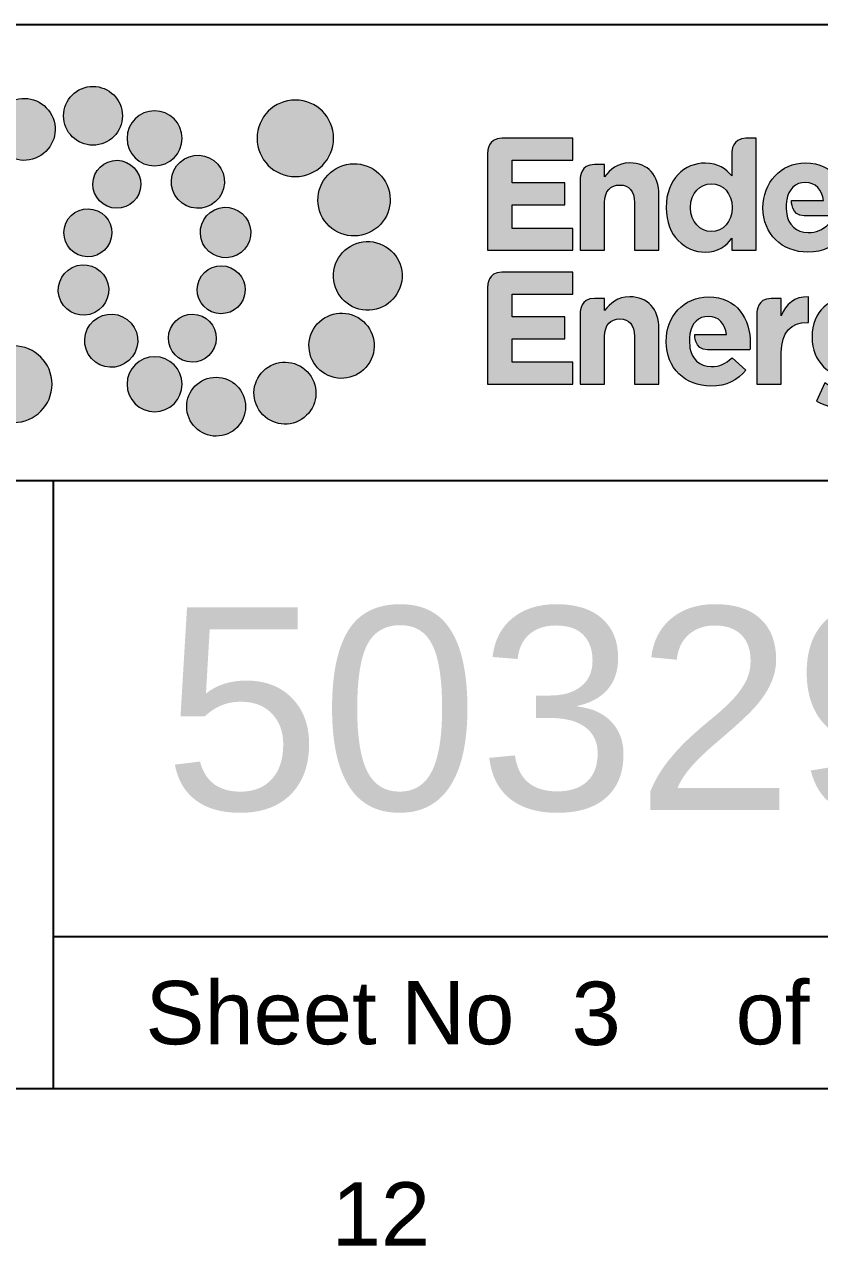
# Paper-space layout 'DUCTBDOWN' of a CAD drawing. Header units: metres, sheet in millimetres. Extents: x -9 to 824, y -10 to 576.
# Drawn here: x 758.23 to 789.61, y -7.19 to 41 of the extents above; entities that cross this region are included whole.
import ezdxf
from ezdxf.enums import TextEntityAlignment as Align

# ---------------------------------------------------------------- set-up
doc = ezdxf.new("R2010")
doc.units = ezdxf.units.M
doc.layers.get('0').update_dxf_attribs({"color": 6})
doc.layers.add('Notes', color=7, linetype='Continuous')
doc.styles.add('ARIAL', font='arial.ttf', dxfattribs={"height": 2})

# ---------------------------------------------------------------- blocks, each defined once
blk = doc.blocks.new('EE_LOGO')
h = blk.add_hatch(color=256)
edge = h.paths.add_edge_path()
edge.add_spline(control_points=[(-18.272, 5.865), (-18.338, 6.504), (-18.908, 6.969), (-19.545, 6.904), (-20.185, 6.84), (-20.65, 6.27), (-20.584, 5.634), (-20.52, 4.994), (-19.951, 4.528), (-19.312, 4.593), (-18.671, 4.657), (-18.207, 5.226), (-18.272, 5.865)], knot_values=[0, 0, 0, 0, 1, 1, 1, 2, 2, 2, 3, 3, 3, 4, 4, 4, 4], degree=3, periodic=0)
h = blk.add_hatch(color=256)
edge = h.paths.add_edge_path()
edge.add_spline(control_points=[(-21.117, 5.874), (-21.481, 6.442), (-22.24, 6.607), (-22.806, 6.242), (-23.374, 5.876), (-23.536, 5.12), (-23.174, 4.55), (-22.805, 3.983), (-22.05, 3.82), (-21.483, 4.186), (-20.915, 4.55), (-20.748, 5.308), (-21.117, 5.874)], knot_values=[0, 0, 0, 0, 1, 1, 1, 2, 2, 2, 3, 3, 3, 4, 4, 4, 4], degree=3, periodic=0)
h = blk.add_hatch(color=256)
edge = h.paths.add_edge_path()
edge.add_spline(control_points=[(-9.932, 4.861), (-9.932, 4.027), (-10.608, 3.351), (-11.442, 3.351), (-12.276, 3.351), (-12.953, 4.027), (-12.953, 4.861), (-12.953, 5.695), (-12.276, 6.371), (-11.442, 6.371), (-10.608, 6.371), (-9.932, 5.695), (-9.932, 4.861)], knot_values=[0, 0, 0, 0, 1, 1, 1, 2, 2, 2, 3, 3, 3, 4, 4, 4, 4], degree=3, periodic=0)
h = blk.add_hatch(color=256)
edge = h.paths.add_edge_path()
edge.add_spline(control_points=[(-15.912, 4.861), (-15.912, 4.261), (-16.398, 3.774), (-16.998, 3.774), (-17.599, 3.774), (-18.085, 4.261), (-18.085, 4.861), (-18.085, 5.461), (-17.599, 5.947), (-16.998, 5.947), (-16.398, 5.947), (-15.912, 5.461), (-15.912, 4.861)], knot_values=[0, 0, 0, 0, 1, 1, 1, 2, 2, 2, 3, 3, 3, 4, 4, 4, 4], degree=3, periodic=0)
edge = h.paths.add_edge_path()
edge.add_spline(control_points=[(-18.287, 3.97), (-18.8, 4.08), (-19.302, 3.756), (-19.412, 3.245), (-19.522, 2.736), (-19.198, 2.231), (-18.69, 2.12), (-18.178, 2.008), (-17.673, 2.333), (-17.564, 2.844), (-17.454, 3.354), (-17.778, 3.859), (-18.287, 3.97)], knot_values=[0, 0, 0, 0, 1, 1, 1, 2, 2, 2, 3, 3, 3, 4, 4, 4, 4], degree=3, periodic=0)
h = blk.add_hatch(color=256)
edge = h.paths.add_edge_path()
edge.add_spline(control_points=[(-14.591, 2.361), (-14.158, 2.747), (-14.12, 3.41), (-14.507, 3.841), (-14.892, 4.274), (-15.554, 4.311), (-15.987, 3.925), (-16.42, 3.541), (-16.456, 2.876), (-16.07, 2.447), (-15.686, 2.014), (-15.024, 1.976), (-14.591, 2.361)], knot_values=[0, 0, 0, 0, 1, 1, 1, 2, 2, 2, 3, 3, 3, 4, 4, 4, 4], degree=3, periodic=0)
edge = h.paths.add_edge_path()
edge.add_spline(control_points=[(-15.912, 4.861), (-15.912, 4.261), (-16.398, 3.774), (-16.998, 3.774), (-17.599, 3.774), (-18.085, 4.261), (-18.085, 4.861), (-18.085, 5.461), (-17.599, 5.947), (-16.998, 5.947), (-16.398, 5.947), (-15.912, 5.461), (-15.912, 4.861)], knot_values=[0, 0, 0, 0, 1, 1, 1, 2, 2, 2, 3, 3, 3, 4, 4, 4, 4], degree=3, periodic=0)
h = blk.add_hatch(color=256)
edge = h.paths.add_edge_path()
edge.add_spline(control_points=[(-15.912, 4.861), (-15.912, 4.261), (-16.398, 3.774), (-16.998, 3.774), (-17.599, 3.774), (-18.085, 4.261), (-18.085, 4.861), (-18.085, 5.461), (-17.598, 5.947), (-16.998, 5.947), (-16.398, 5.947), (-15.912, 5.461), (-15.912, 4.861)], knot_values=[0, 0, 0, 0, 1, 1, 1, 2, 2, 2, 3, 3, 3, 4, 4, 4, 4], degree=3, periodic=0)
edge = h.paths.add_edge_path(flags=16)
edge.add_spline(control_points=[(-15.912, 4.861), (-15.912, 4.261), (-16.398, 3.774), (-16.998, 3.774), (-17.599, 3.774), (-18.085, 4.261), (-18.085, 4.861), (-18.085, 5.461), (-17.599, 5.947), (-16.998, 5.947), (-16.398, 5.947), (-15.912, 5.461), (-15.912, 4.861)], knot_values=[0, 0, 0, 0, 1, 1, 1, 2, 2, 2, 3, 3, 3, 4, 4, 4, 4], degree=3, periodic=0)
h = blk.add_hatch(color=256)
edge = h.paths.add_edge_path()
edge.add_spline(control_points=[(-3.852, 0.44), (-3.852, 0.44), (-3.852, 4.253), (-3.852, 4.3), (-3.852, 4.346), (-3.85, 4.86), (-3.293, 4.86), (-2.736, 4.861), (-0.486, 4.86), (-0.486, 4.86), (-0.486, 4.86), (-0.486, 3.995), (-0.486, 3.995), (-0.486, 3.995), (-2.886, 3.995), (-2.886, 3.995), (-2.886, 3.995), (-2.886, 3.099), (-2.886, 3.099), (-2.886, 3.099), (-0.802, 3.099), (-0.802, 3.099), (-0.802, 3.099), (-0.802, 2.233), (-0.802, 2.233), (-0.802, 2.233), (-2.886, 2.233), (-2.886, 2.233), (-2.886, 2.233), (-2.886, 1.305), (-2.886, 1.305), (-2.886, 1.305), (-0.486, 1.305), (-0.486, 1.305), (-0.486, 1.305), (-0.486, 0.44), (-0.486, 0.44), (-0.486, 0.44), (-3.852, 0.44), (-3.852, 0.44)], knot_values=[0, 0, 0, 0, 1, 1, 1, 2, 2, 2, 3, 3, 3, 4, 4, 4, 5, 5, 5, 6, 6, 6, 7, 7, 7, 8, 8, 8, 9, 9, 9, 10, 10, 10, 11, 11, 11, 12, 12, 12, 13, 13, 13, 13], degree=3, periodic=0)
h = blk.add_hatch(color=256)
edge = h.paths.add_edge_path(flags=16)
edge.add_spline(control_points=[(5.8, 2.133), (5.8, 2.695), (5.427, 3.067), (4.979, 3.067), (4.531, 3.067), (4.151, 2.701), (4.151, 2.133), (4.151, 2.133), (4.151, 2.12), (4.151, 2.12), (4.151, 1.558), (4.531, 1.185), (4.979, 1.185), (5.427, 1.185), (5.8, 1.558), (5.8, 2.12), (5.8, 2.12), (5.8, 2.133), (5.8, 2.133)], knot_values=[0, 0, 0, 0, 1, 1, 1, 2, 2, 2, 3, 3, 3, 4, 4, 4, 5, 5, 5, 6, 6, 6, 6], degree=3, periodic=0)
edge = h.paths.add_edge_path()
edge.add_spline(control_points=[(5.787, 0.44), (5.787, 0.44), (5.787, 0.92), (5.787, 0.92), (5.554, 0.604), (5.231, 0.371), (4.733, 0.371), (3.943, 0.371), (3.192, 0.99), (3.192, 2.12), (3.192, 2.12), (3.192, 2.133), (3.192, 2.133), (3.192, 3.263), (3.931, 3.882), (4.733, 3.882), (5.244, 3.882), (5.56, 3.648), (5.787, 3.377), (5.787, 3.377), (5.787, 4.266), (5.787, 4.304), (5.787, 4.343), (5.789, 4.861), (6.343, 4.861), (6.731, 4.861), (6.747, 4.861), (6.747, 4.861), (6.747, 4.861), (6.747, 0.44), (6.747, 0.44), (6.747, 0.44), (5.787, 0.44), (5.787, 0.44)], knot_values=[0, 0, 0, 0, 1, 1, 1, 2, 2, 2, 3, 3, 3, 4, 4, 4, 5, 5, 5, 6, 6, 6, 7, 7, 7, 8, 8, 8, 9, 9, 9, 10, 10, 10, 11, 11, 11, 11], degree=3, periodic=0)
h = blk.add_hatch(color=256)
edge = h.paths.add_edge_path()
edge.add_spline(control_points=[(-8.551, 1.129), (-7.829, 1.446), (-7.501, 2.288), (-7.819, 3.008), (-8.136, 3.727), (-8.978, 4.056), (-9.698, 3.738), (-10.419, 3.421), (-10.746, 2.579), (-10.431, 1.859), (-10.113, 1.137), (-9.272, 0.81), (-8.551, 1.129)], knot_values=[0, 0, 0, 0, 1, 1, 1, 2, 2, 2, 3, 3, 3, 4, 4, 4, 4], degree=3, periodic=0)
h = blk.add_hatch(color=256)
edge = h.paths.add_edge_path()
edge.add_spline(control_points=[(1.944, 0.44), (1.944, 0.44), (1.944, 2.328), (1.944, 2.328), (1.944, 2.783), (1.729, 3.017), (1.363, 3.017), (0.996, 3.017), (0.763, 2.783), (0.763, 2.328), (0.763, 2.328), (0.763, 0.44), (0.763, 0.44), (0.763, 0.44), (-0.197, 0.44), (-0.197, 0.44), (-0.197, 0.44), (-0.195, 3.212), (-0.197, 3.27), (-0.198, 3.328), (-0.198, 3.825), (0.36, 3.825), (0.763, 3.825), (0.763, 3.825), (0.763, 3.825), (0.763, 3.825), (0.763, 3.345), (0.763, 3.345), (0.984, 3.629), (1.268, 3.888), (1.754, 3.888), (2.481, 3.888), (2.904, 3.408), (2.904, 2.632), (2.904, 2.632), (2.904, 0.44), (2.904, 0.44), (2.904, 0.44), (1.944, 0.44), (1.944, 0.44)], knot_values=[0, 0, 0, 0, 1, 1, 1, 2, 2, 2, 3, 3, 3, 4, 4, 4, 5, 5, 5, 6, 6, 6, 7, 7, 7, 8, 8, 8, 9, 9, 9, 10, 10, 10, 11, 11, 11, 12, 12, 12, 13, 13, 13, 13], degree=3, periodic=0)
h = blk.add_hatch(color=256)
edge = h.paths.add_edge_path()
edge.add_spline(control_points=[(8.687, 3.89), (7.702, 3.89), (7.014, 3.094), (7.014, 2.128), (7.014, 2.128), (7.014, 2.116), (7.014, 2.116), (7.014, 1.08), (7.765, 0.367), (8.782, 0.367), (9.394, 0.367), (9.849, 0.606), (10.164, 0.998), (10.164, 0.998), (9.615, 1.484), (9.615, 1.484), (9.35, 1.238), (9.116, 1.144), (8.794, 1.137), (8.33, 1.127), (8.001, 1.494), (7.955, 1.865), (7.915, 2.185), (7.929, 2.29), (7.951, 2.43), (8.017, 2.847), (8.289, 3.12), (8.687, 3.12), (9.091, 3.12), (9.344, 2.829), (9.401, 2.4), (9.401, 2.4), (8.14, 2.4), (8.14, 2.4), (8.14, 2.4), (8.117, 1.8), (8.643, 1.8), (9.169, 1.8), (10.323, 1.8), (10.323, 1.8), (10.329, 1.888), (10.335, 1.945), (10.335, 2.04), (10.335, 2.04), (10.335, 2.052), (10.335, 2.052), (10.335, 3.012), (9.817, 3.89), (8.687, 3.89)], knot_values=[0, 0, 0, 0, 1, 1, 1, 2, 2, 2, 3, 3, 3, 4, 4, 4, 5, 5, 5, 6, 6, 6, 7, 7, 7, 8, 8, 8, 9, 9, 9, 10, 10, 10, 11, 11, 11, 12, 12, 12, 13, 13, 13, 14, 14, 14, 15, 15, 15, 16, 16, 16, 16], degree=3, periodic=0)
h = blk.add_hatch(color=256)
edge = h.paths.add_edge_path()
edge.add_spline(control_points=[(-19.428, 2.057), (-19.94, 2.167), (-20.443, 1.843), (-20.553, 1.333), (-20.663, 0.823), (-20.338, 0.318), (-19.83, 0.208), (-19.319, 0.096), (-18.814, 0.421), (-18.705, 0.932), (-18.594, 1.442), (-18.919, 1.947), (-19.428, 2.057)], knot_values=[0, 0, 0, 0, 1, 1, 1, 2, 2, 2, 3, 3, 3, 4, 4, 4, 4], degree=3, periodic=0)
h = blk.add_hatch(color=256)
edge = h.paths.add_edge_path()
edge.add_spline(control_points=[(-13.94, 0.18), (-13.409, 0.32), (-13.092, 0.865), (-13.232, 1.397), (-13.372, 1.93), (-13.919, 2.246), (-14.449, 2.106), (-14.977, 1.966), (-15.296, 1.421), (-15.158, 0.89), (-15.017, 0.358), (-14.472, 0.04), (-13.94, 0.18)], knot_values=[0, 0, 0, 0, 1, 1, 1, 2, 2, 2, 3, 3, 3, 4, 4, 4, 4], degree=3, periodic=0)
h = blk.add_hatch(color=256)
edge = h.paths.add_edge_path()
edge.add_spline(control_points=[(-8.66, -1.921), (-7.912, -1.963), (-7.274, -1.392), (-7.231, -0.645), (-7.186, 0.102), (-7.76, 0.74), (-8.507, 0.784), (-9.254, 0.827), (-9.893, 0.256), (-9.936, -0.492), (-9.977, -1.238), (-9.407, -1.878), (-8.66, -1.921)], knot_values=[0, 0, 0, 0, 1, 1, 1, 2, 2, 2, 3, 3, 3, 4, 4, 4, 4], degree=3, periodic=0)
h = blk.add_hatch(color=256)
edge = h.paths.add_edge_path()
edge.add_spline(control_points=[(-20.056, -0.164), (-20.588, -0.304), (-20.905, -0.849), (-20.765, -1.38), (-20.625, -1.913), (-20.078, -2.23), (-19.548, -2.089), (-19.02, -1.949), (-18.701, -1.405), (-18.839, -0.874), (-18.98, -0.341), (-19.524, -0.024), (-20.056, -0.164)], knot_values=[0, 0, 0, 0, 1, 1, 1, 2, 2, 2, 3, 3, 3, 4, 4, 4, 4], degree=3, periodic=0)
h = blk.add_hatch(color=256)
edge = h.paths.add_edge_path()
edge.add_spline(control_points=[(-14.569, -2.041), (-14.056, -2.151), (-13.554, -1.827), (-13.444, -1.316), (-13.334, -0.807), (-13.658, -0.302), (-14.167, -0.191), (-14.678, -0.079), (-15.183, -0.404), (-15.292, -0.916), (-15.402, -1.425), (-15.078, -1.93), (-14.569, -2.041)], knot_values=[0, 0, 0, 0, 1, 1, 1, 2, 2, 2, 3, 3, 3, 4, 4, 4, 4], degree=3, periodic=0)
h = blk.add_hatch(color=256)
edge = h.paths.add_edge_path()
edge.add_spline(control_points=[(-3.852, -4.844), (-3.852, -4.844), (-3.852, -1.031), (-3.852, -0.984), (-3.852, -0.938), (-3.85, -0.425), (-3.293, -0.424), (-2.736, -0.424), (-0.486, -0.424), (-0.486, -0.424), (-0.486, -0.424), (-0.486, -1.289), (-0.486, -1.289), (-0.486, -1.289), (-2.886, -1.289), (-2.886, -1.289), (-2.886, -1.289), (-2.886, -2.186), (-2.886, -2.186), (-2.886, -2.186), (-0.802, -2.186), (-0.802, -2.186), (-0.802, -2.186), (-0.802, -3.051), (-0.802, -3.051), (-0.802, -3.051), (-2.886, -3.051), (-2.886, -3.051), (-2.886, -3.051), (-2.886, -3.98), (-2.886, -3.98), (-2.886, -3.98), (-0.486, -3.98), (-0.486, -3.98), (-0.486, -3.98), (-0.486, -4.844), (-0.486, -4.844), (-0.486, -4.844), (-3.852, -4.844), (-3.852, -4.844)], knot_values=[0, 0, 0, 0, 1, 1, 1, 2, 2, 2, 3, 3, 3, 4, 4, 4, 5, 5, 5, 6, 6, 6, 7, 7, 7, 8, 8, 8, 9, 9, 9, 10, 10, 10, 11, 11, 11, 12, 12, 12, 13, 13, 13, 13], degree=3, periodic=0)
h = blk.add_hatch(color=256)
edge = h.paths.add_edge_path()
edge.add_spline(control_points=[(1.944, -4.844), (1.944, -4.844), (1.944, -2.956), (1.944, -2.956), (1.944, -2.502), (1.729, -2.267), (1.363, -2.267), (0.996, -2.267), (0.763, -2.502), (0.763, -2.956), (0.763, -2.956), (0.763, -4.844), (0.763, -4.844), (0.763, -4.844), (-0.197, -4.844), (-0.197, -4.844), (-0.197, -4.844), (-0.195, -2.072), (-0.197, -2.014), (-0.198, -1.956), (-0.198, -1.459), (0.36, -1.459), (0.763, -1.459), (0.763, -1.459), (0.763, -1.459), (0.763, -1.459), (0.763, -1.939), (0.763, -1.939), (0.984, -1.655), (1.268, -1.396), (1.754, -1.396), (2.481, -1.396), (2.904, -1.876), (2.904, -2.653), (2.904, -2.653), (2.904, -4.844), (2.904, -4.844), (2.904, -4.844), (1.944, -4.844), (1.944, -4.844)], knot_values=[0, 0, 0, 0, 1, 1, 1, 2, 2, 2, 3, 3, 3, 4, 4, 4, 5, 5, 5, 6, 6, 6, 7, 7, 7, 8, 8, 8, 9, 9, 9, 10, 10, 10, 11, 11, 11, 12, 12, 12, 13, 13, 13, 13], degree=3, periodic=0)
h = blk.add_hatch(color=256)
edge = h.paths.add_edge_path()
edge.add_spline(control_points=[(4.865, -1.396), (3.88, -1.396), (3.192, -2.192), (3.192, -3.158), (3.192, -3.158), (3.192, -3.171), (3.192, -3.171), (3.192, -4.206), (3.943, -4.92), (4.96, -4.92), (5.572, -4.92), (6.027, -4.68), (6.343, -4.288), (6.343, -4.288), (5.794, -3.802), (5.794, -3.802), (5.528, -4.048), (5.295, -4.143), (4.973, -4.149), (4.508, -4.159), (4.18, -3.793), (4.133, -3.421), (4.093, -3.101), (4.107, -2.996), (4.129, -2.856), (4.195, -2.439), (4.467, -2.167), (4.865, -2.167), (5.269, -2.167), (5.522, -2.457), (5.579, -2.886), (5.579, -2.886), (4.318, -2.886), (4.318, -2.886), (4.318, -2.886), (4.295, -3.486), (4.821, -3.486), (5.347, -3.486), (6.501, -3.486), (6.501, -3.486), (6.507, -3.398), (6.513, -3.341), (6.513, -3.246), (6.513, -3.246), (6.513, -3.234), (6.513, -3.234), (6.513, -2.274), (5.995, -1.396), (4.865, -1.396)], knot_values=[0, 0, 0, 0, 1, 1, 1, 2, 2, 2, 3, 3, 3, 4, 4, 4, 5, 5, 5, 6, 6, 6, 7, 7, 7, 8, 8, 8, 9, 9, 9, 10, 10, 10, 11, 11, 11, 12, 12, 12, 13, 13, 13, 14, 14, 14, 15, 15, 15, 16, 16, 16, 16], degree=3, periodic=0)
h = blk.add_hatch(color=256)
edge = h.paths.add_edge_path()
edge.add_spline(control_points=[(8.766, -2.404), (8.128, -2.404), (7.736, -2.789), (7.736, -3.598), (7.736, -3.598), (7.736, -4.848), (7.736, -4.848), (7.736, -4.848), (6.776, -4.848), (6.776, -4.848), (6.776, -4.848), (6.776, -2.05), (6.776, -2.019), (6.776, -1.989), (6.774, -1.463), (7.333, -1.463), (7.736, -1.463), (7.736, -1.463), (7.736, -1.463), (7.736, -1.463), (7.736, -2.145), (7.736, -2.145), (7.932, -1.678), (8.247, -1.375), (8.816, -1.4), (8.816, -1.4), (8.816, -2.404), (8.816, -2.404), (8.816, -2.404), (8.766, -2.404), (8.766, -2.404)], knot_values=[0, 0, 0, 0, 1, 1, 1, 2, 2, 2, 3, 3, 3, 4, 4, 4, 5, 5, 5, 6, 6, 6, 7, 7, 7, 8, 8, 8, 9, 9, 9, 10, 10, 10, 10], degree=3, periodic=0)
h = blk.add_hatch(color=256)
edge = h.paths.add_edge_path(flags=16)
edge.add_spline(control_points=[(11.557, -2.975), (11.557, -2.514), (11.198, -2.192), (10.73, -2.192), (10.263, -2.192), (9.909, -2.514), (9.909, -2.975), (9.909, -2.975), (9.909, -2.988), (9.909, -2.988), (9.909, -3.455), (10.263, -3.771), (10.73, -3.771), (11.198, -3.771), (11.557, -3.448), (11.557, -2.988), (11.557, -2.988), (11.557, -2.975), (11.557, -2.975)], knot_values=[0, 0, 0, 0, 1, 1, 1, 2, 2, 2, 3, 3, 3, 4, 4, 4, 5, 5, 5, 6, 6, 6, 6], degree=3, periodic=0)
edge = h.paths.add_edge_path()
edge.add_spline(control_points=[(10.617, -5.867), (10.067, -5.867), (9.549, -5.741), (9.12, -5.513), (9.12, -5.513), (9.448, -4.793), (9.448, -4.793), (9.796, -4.989), (10.143, -5.103), (10.592, -5.103), (11.248, -5.103), (11.557, -4.787), (11.557, -4.181), (11.557, -4.181), (11.557, -4.017), (11.557, -4.017), (11.273, -4.358), (10.964, -4.566), (10.452, -4.566), (9.663, -4.566), (8.949, -3.991), (8.949, -2.988), (8.949, -2.988), (8.949, -2.975), (8.949, -2.975), (8.949, -1.965), (9.676, -1.396), (10.452, -1.396), (10.976, -1.396), (11.286, -1.617), (11.545, -1.901), (11.545, -1.901), (11.545, -1.459), (11.545, -1.459), (11.545, -1.459), (11.545, -1.459), (11.952, -1.459), (12.509, -1.459), (12.505, -2.018), (12.505, -2.018), (12.505, -2.018), (12.505, -4.08), (12.505, -4.08), (12.505, -5.355), (11.873, -5.867), (10.617, -5.867)], knot_values=[0, 0, 0, 0, 1, 1, 1, 2, 2, 2, 3, 3, 3, 4, 4, 4, 5, 5, 5, 6, 6, 6, 7, 7, 7, 8, 8, 8, 9, 9, 9, 10, 10, 10, 11, 11, 11, 12, 12, 12, 13, 13, 13, 14, 14, 14, 15, 15, 15, 15], degree=3, periodic=0)
h = blk.add_hatch(color=256)
edge = h.paths.add_edge_path()
edge.add_spline(control_points=[(-10.266, -4.439), (-9.654, -4.794), (-8.863, -4.589), (-8.506, -3.974), (-8.149, -3.359), (-8.356, -2.573), (-8.968, -2.215), (-9.583, -1.856), (-10.371, -2.064), (-10.729, -2.678), (-11.089, -3.292), (-10.881, -4.08), (-10.266, -4.439)], knot_values=[0, 0, 0, 0, 1, 1, 1, 2, 2, 2, 3, 3, 3, 4, 4, 4, 4], degree=3, periodic=0)
h = blk.add_hatch(color=256)
edge = h.paths.add_edge_path()
edge.add_spline(control_points=[(-19.406, -2.345), (-19.838, -2.731), (-19.876, -3.393), (-19.489, -3.824), (-19.105, -4.258), (-18.443, -4.295), (-18.01, -3.908), (-17.577, -3.524), (-17.541, -2.86), (-17.926, -2.43), (-18.311, -1.997), (-18.973, -1.96), (-19.406, -2.345)], knot_values=[0, 0, 0, 0, 1, 1, 1, 2, 2, 2, 3, 3, 3, 4, 4, 4, 4], degree=3, periodic=0)
h = blk.add_hatch(color=256)
edge = h.paths.add_edge_path()
edge.add_spline(control_points=[(-15.71, -3.953), (-15.197, -4.063), (-14.695, -3.739), (-14.585, -3.229), (-14.474, -2.719), (-14.799, -2.214), (-15.307, -2.103), (-15.819, -1.992), (-16.324, -2.317), (-16.433, -2.828), (-16.543, -3.338), (-16.218, -3.843), (-15.71, -3.953)], knot_values=[0, 0, 0, 0, 1, 1, 1, 2, 2, 2, 3, 3, 3, 4, 4, 4, 4], degree=3, periodic=0)
h = blk.add_hatch(color=256)
edge = h.paths.add_edge_path()
edge.add_spline(control_points=[(-24.065, -4.844), (-24.065, -4.01), (-23.389, -3.334), (-22.555, -3.334), (-21.72, -3.334), (-21.044, -4.01), (-21.044, -4.844), (-21.044, -5.678), (-21.721, -6.354), (-22.555, -6.354), (-23.389, -6.354), (-24.065, -5.678), (-24.065, -4.844)], knot_values=[0, 0, 0, 0, 1, 1, 1, 2, 2, 2, 3, 3, 3, 4, 4, 4, 4], degree=3, periodic=0)
h = blk.add_hatch(color=256)
edge = h.paths.add_edge_path()
edge.add_spline(control_points=[(-18.085, -4.844), (-18.085, -4.244), (-17.599, -3.758), (-16.998, -3.758), (-16.398, -3.758), (-15.912, -4.244), (-15.912, -4.844), (-15.912, -5.444), (-16.398, -5.931), (-16.998, -5.931), (-17.599, -5.931), (-18.085, -5.444), (-18.085, -4.844)], knot_values=[0, 0, 0, 0, 1, 1, 1, 2, 2, 2, 3, 3, 3, 4, 4, 4, 4], degree=3, periodic=0)
h = blk.add_hatch(color=256)
edge = h.paths.add_edge_path()
edge.add_spline(control_points=[(-12.879, -5.857), (-12.516, -6.425), (-11.757, -6.59), (-11.19, -6.225), (-10.623, -5.859), (-10.461, -5.104), (-10.823, -4.534), (-11.191, -3.967), (-11.947, -3.803), (-12.514, -4.169), (-13.081, -4.533), (-13.248, -5.291), (-12.879, -5.857)], knot_values=[0, 0, 0, 0, 1, 1, 1, 2, 2, 2, 3, 3, 3, 4, 4, 4, 4], degree=3, periodic=0)
h = blk.add_hatch(color=256)
edge = h.paths.add_edge_path()
edge.add_spline(control_points=[(-15.724, -5.849), (-15.658, -6.488), (-15.089, -6.953), (-14.452, -6.888), (-13.812, -6.823), (-13.347, -6.254), (-13.413, -5.617), (-13.476, -4.978), (-14.045, -4.512), (-14.684, -4.576), (-15.326, -4.641), (-15.79, -5.21), (-15.724, -5.849)], knot_values=[0, 0, 0, 0, 1, 1, 1, 2, 2, 2, 3, 3, 3, 4, 4, 4, 4], degree=3, periodic=0)
at = {"lineweight": 0}
for points in [[(-15.078, 2.115), (-15.078, 2.115)], [(-18.918, -2.098), (-18.918, -2.098)]]:
    blk.add_lwpolyline(points, dxfattribs=at)
for points, knots in [([(-18.272, 5.865), (-18.338, 6.504), (-18.908, 6.969), (-19.545, 6.904), (-20.185, 6.84), (-20.65, 6.27), (-20.584, 5.634), (-20.52, 4.994), (-19.951, 4.528), (-19.312, 4.593), (-18.671, 4.657), (-18.207, 5.226), (-18.272, 5.865)], [0, 0, 0, 0, 1, 1, 1, 2, 2, 2, 3, 3, 3, 4, 4, 4, 4]), ([(-21.117, 5.874), (-21.481, 6.442), (-22.24, 6.607), (-22.806, 6.242), (-23.374, 5.876), (-23.536, 5.12), (-23.174, 4.55), (-22.805, 3.983), (-22.05, 3.82), (-21.483, 4.186), (-20.915, 4.55), (-20.748, 5.308), (-21.117, 5.874)], [0, 0, 0, 0, 1, 1, 1, 2, 2, 2, 3, 3, 3, 4, 4, 4, 4]), ([(-9.932, 4.861), (-9.932, 4.027), (-10.608, 3.351), (-11.442, 3.351), (-12.276, 3.351), (-12.953, 4.027), (-12.953, 4.861), (-12.953, 5.695), (-12.276, 6.371), (-11.442, 6.371), (-10.608, 6.371), (-9.932, 5.695), (-9.932, 4.861)], [0, 0, 0, 0, 1, 1, 1, 2, 2, 2, 3, 3, 3, 4, 4, 4, 4]), ([(-15.912, 4.861), (-15.912, 4.261), (-16.398, 3.774), (-16.998, 3.774), (-17.599, 3.774), (-18.085, 4.261), (-18.085, 4.861), (-18.085, 5.461), (-17.599, 5.947), (-16.998, 5.947), (-16.398, 5.947), (-15.912, 5.461), (-15.912, 4.861)], [0, 0, 0, 0, 1, 1, 1, 2, 2, 2, 3, 3, 3, 4, 4, 4, 4]), ([(-15.912, 4.861), (-15.912, 4.261), (-16.398, 3.774), (-16.998, 3.774), (-17.599, 3.774), (-18.085, 4.261), (-18.085, 4.861), (-18.085, 5.461), (-17.598, 5.947), (-16.998, 5.947), (-16.398, 5.947), (-15.912, 5.461), (-15.912, 4.861)], [0, 0, 0, 0, 1, 1, 1, 2, 2, 2, 3, 3, 3, 4, 4, 4, 4]), ([(-3.852, 0.44), (-3.852, 0.44), (-3.852, 4.253), (-3.852, 4.3), (-3.852, 4.346), (-3.85, 4.86), (-3.293, 4.86), (-2.736, 4.861), (-0.486, 4.86), (-0.486, 4.86), (-0.486, 4.86), (-0.486, 3.995), (-0.486, 3.995), (-0.486, 3.995), (-2.886, 3.995), (-2.886, 3.995), (-2.886, 3.995), (-2.886, 3.099), (-2.886, 3.099), (-2.886, 3.099), (-0.802, 3.099), (-0.802, 3.099), (-0.802, 3.099), (-0.802, 2.233), (-0.802, 2.233), (-0.802, 2.233), (-2.886, 2.233), (-2.886, 2.233), (-2.886, 2.233), (-2.886, 1.305), (-2.886, 1.305), (-2.886, 1.305), (-0.486, 1.305), (-0.486, 1.305), (-0.486, 1.305), (-0.486, 0.44), (-0.486, 0.44), (-0.486, 0.44), (-3.852, 0.44), (-3.852, 0.44)], [0, 0, 0, 0, 1, 1, 1, 2, 2, 2, 3, 3, 3, 4, 4, 4, 5, 5, 5, 6, 6, 6, 7, 7, 7, 8, 8, 8, 9, 9, 9, 10, 10, 10, 11, 11, 11, 12, 12, 12, 13, 13, 13, 13]), ([(5.787, 0.44), (5.787, 0.44), (5.787, 0.92), (5.787, 0.92), (5.554, 0.604), (5.231, 0.371), (4.733, 0.371), (3.943, 0.371), (3.192, 0.99), (3.192, 2.12), (3.192, 2.12), (3.192, 2.133), (3.192, 2.133), (3.192, 3.263), (3.931, 3.882), (4.733, 3.882), (5.244, 3.882), (5.56, 3.648), (5.787, 3.377), (5.787, 3.377), (5.787, 4.266), (5.787, 4.304), (5.787, 4.343), (5.789, 4.861), (6.343, 4.861), (6.731, 4.861), (6.747, 4.861), (6.747, 4.861), (6.747, 4.861), (6.747, 0.44), (6.747, 0.44), (6.747, 0.44), (5.787, 0.44), (5.787, 0.44)], [0, 0, 0, 0, 1, 1, 1, 2, 2, 2, 3, 3, 3, 4, 4, 4, 5, 5, 5, 6, 6, 6, 7, 7, 7, 8, 8, 8, 9, 9, 9, 10, 10, 10, 11, 11, 11, 11]), ([(-18.287, 3.97), (-18.8, 4.08), (-19.302, 3.756), (-19.412, 3.245), (-19.522, 2.736), (-19.198, 2.231), (-18.69, 2.12), (-18.178, 2.008), (-17.673, 2.333), (-17.564, 2.844), (-17.454, 3.354), (-17.778, 3.859), (-18.287, 3.97)], [0, 0, 0, 0, 1, 1, 1, 2, 2, 2, 3, 3, 3, 4, 4, 4, 4]), ([(-14.591, 2.361), (-14.158, 2.747), (-14.12, 3.41), (-14.507, 3.841), (-14.892, 4.274), (-15.554, 4.311), (-15.987, 3.925), (-16.42, 3.541), (-16.456, 2.876), (-16.07, 2.447), (-15.686, 2.014), (-15.024, 1.976), (-14.591, 2.361)], [0, 0, 0, 0, 1, 1, 1, 2, 2, 2, 3, 3, 3, 4, 4, 4, 4]), ([(-8.551, 1.129), (-7.829, 1.446), (-7.501, 2.288), (-7.819, 3.008), (-8.136, 3.727), (-8.978, 4.056), (-9.698, 3.738), (-10.419, 3.421), (-10.746, 2.579), (-10.431, 1.859), (-10.113, 1.137), (-9.272, 0.81), (-8.551, 1.129)], [0, 0, 0, 0, 1, 1, 1, 2, 2, 2, 3, 3, 3, 4, 4, 4, 4]), ([(1.944, 0.44), (1.944, 0.44), (1.944, 2.328), (1.944, 2.328), (1.944, 2.783), (1.729, 3.017), (1.363, 3.017), (0.996, 3.017), (0.763, 2.783), (0.763, 2.328), (0.763, 2.328), (0.763, 0.44), (0.763, 0.44), (0.763, 0.44), (-0.197, 0.44), (-0.197, 0.44), (-0.197, 0.44), (-0.195, 3.212), (-0.197, 3.27), (-0.198, 3.328), (-0.198, 3.825), (0.36, 3.825), (0.763, 3.825), (0.763, 3.825), (0.763, 3.825), (0.763, 3.825), (0.763, 3.345), (0.763, 3.345), (0.984, 3.629), (1.268, 3.888), (1.754, 3.888), (2.481, 3.888), (2.904, 3.408), (2.904, 2.632), (2.904, 2.632), (2.904, 0.44), (2.904, 0.44), (2.904, 0.44), (1.944, 0.44), (1.944, 0.44)], [0, 0, 0, 0, 1, 1, 1, 2, 2, 2, 3, 3, 3, 4, 4, 4, 5, 5, 5, 6, 6, 6, 7, 7, 7, 8, 8, 8, 9, 9, 9, 10, 10, 10, 11, 11, 11, 12, 12, 12, 13, 13, 13, 13]), ([(8.687, 3.89), (7.702, 3.89), (7.014, 3.094), (7.014, 2.128), (7.014, 2.128), (7.014, 2.116), (7.014, 2.116), (7.014, 1.08), (7.765, 0.367), (8.782, 0.367), (9.394, 0.367), (9.849, 0.606), (10.164, 0.998), (10.164, 0.998), (9.615, 1.484), (9.615, 1.484), (9.35, 1.238), (9.116, 1.144), (8.794, 1.137), (8.33, 1.127), (8.001, 1.494), (7.955, 1.865), (7.915, 2.185), (7.929, 2.29), (7.951, 2.43), (8.017, 2.847), (8.289, 3.12), (8.687, 3.12), (9.091, 3.12), (9.344, 2.829), (9.401, 2.4), (9.401, 2.4), (8.14, 2.4), (8.14, 2.4), (8.14, 2.4), (8.117, 1.8), (8.643, 1.8), (9.169, 1.8), (10.323, 1.8), (10.323, 1.8), (10.329, 1.888), (10.335, 1.945), (10.335, 2.04), (10.335, 2.04), (10.335, 2.052), (10.335, 2.052), (10.335, 3.012), (9.817, 3.89), (8.687, 3.89)], [0, 0, 0, 0, 1, 1, 1, 2, 2, 2, 3, 3, 3, 4, 4, 4, 5, 5, 5, 6, 6, 6, 7, 7, 7, 8, 8, 8, 9, 9, 9, 10, 10, 10, 11, 11, 11, 12, 12, 12, 13, 13, 13, 14, 14, 14, 15, 15, 15, 16, 16, 16, 16]), ([(5.8, 2.133), (5.8, 2.695), (5.427, 3.067), (4.979, 3.067), (4.531, 3.067), (4.151, 2.701), (4.151, 2.133), (4.151, 2.133), (4.151, 2.12), (4.151, 2.12), (4.151, 1.558), (4.531, 1.185), (4.979, 1.185), (5.427, 1.185), (5.8, 1.558), (5.8, 2.12), (5.8, 2.12), (5.8, 2.133), (5.8, 2.133)], [0, 0, 0, 0, 1, 1, 1, 2, 2, 2, 3, 3, 3, 4, 4, 4, 5, 5, 5, 6, 6, 6, 6]), ([(-19.428, 2.057), (-19.94, 2.167), (-20.443, 1.843), (-20.553, 1.333), (-20.663, 0.823), (-20.338, 0.318), (-19.83, 0.208), (-19.319, 0.096), (-18.814, 0.421), (-18.705, 0.932), (-18.594, 1.442), (-18.919, 1.947), (-19.428, 2.057)], [0, 0, 0, 0, 1, 1, 1, 2, 2, 2, 3, 3, 3, 4, 4, 4, 4]), ([(-13.94, 0.18), (-13.409, 0.32), (-13.092, 0.865), (-13.232, 1.397), (-13.372, 1.93), (-13.919, 2.246), (-14.449, 2.106), (-14.977, 1.966), (-15.296, 1.421), (-15.158, 0.89), (-15.017, 0.358), (-14.472, 0.04), (-13.94, 0.18)], [0, 0, 0, 0, 1, 1, 1, 2, 2, 2, 3, 3, 3, 4, 4, 4, 4]), ([(-8.66, -1.921), (-7.912, -1.963), (-7.274, -1.392), (-7.231, -0.645), (-7.186, 0.102), (-7.76, 0.74), (-8.507, 0.784), (-9.254, 0.827), (-9.893, 0.256), (-9.936, -0.492), (-9.977, -1.238), (-9.407, -1.878), (-8.66, -1.921)], [0, 0, 0, 0, 1, 1, 1, 2, 2, 2, 3, 3, 3, 4, 4, 4, 4]), ([(-20.056, -0.164), (-20.588, -0.304), (-20.905, -0.849), (-20.765, -1.38), (-20.625, -1.913), (-20.078, -2.23), (-19.548, -2.089), (-19.02, -1.949), (-18.701, -1.405), (-18.839, -0.874), (-18.98, -0.341), (-19.524, -0.024), (-20.056, -0.164)], [0, 0, 0, 0, 1, 1, 1, 2, 2, 2, 3, 3, 3, 4, 4, 4, 4]), ([(-14.569, -2.041), (-14.056, -2.151), (-13.554, -1.827), (-13.444, -1.316), (-13.334, -0.807), (-13.658, -0.302), (-14.167, -0.191), (-14.678, -0.079), (-15.183, -0.404), (-15.292, -0.916), (-15.402, -1.425), (-15.078, -1.93), (-14.569, -2.041)], [0, 0, 0, 0, 1, 1, 1, 2, 2, 2, 3, 3, 3, 4, 4, 4, 4]), ([(-3.852, -4.844), (-3.852, -4.844), (-3.852, -1.031), (-3.852, -0.984), (-3.852, -0.938), (-3.85, -0.425), (-3.293, -0.424), (-2.736, -0.424), (-0.486, -0.424), (-0.486, -0.424), (-0.486, -0.424), (-0.486, -1.289), (-0.486, -1.289), (-0.486, -1.289), (-2.886, -1.289), (-2.886, -1.289), (-2.886, -1.289), (-2.886, -2.186), (-2.886, -2.186), (-2.886, -2.186), (-0.802, -2.186), (-0.802, -2.186), (-0.802, -2.186), (-0.802, -3.051), (-0.802, -3.051), (-0.802, -3.051), (-2.886, -3.051), (-2.886, -3.051), (-2.886, -3.051), (-2.886, -3.98), (-2.886, -3.98), (-2.886, -3.98), (-0.486, -3.98), (-0.486, -3.98), (-0.486, -3.98), (-0.486, -4.844), (-0.486, -4.844), (-0.486, -4.844), (-3.852, -4.844), (-3.852, -4.844)], [0, 0, 0, 0, 1, 1, 1, 2, 2, 2, 3, 3, 3, 4, 4, 4, 5, 5, 5, 6, 6, 6, 7, 7, 7, 8, 8, 8, 9, 9, 9, 10, 10, 10, 11, 11, 11, 12, 12, 12, 13, 13, 13, 13]), ([(1.944, -4.844), (1.944, -4.844), (1.944, -2.956), (1.944, -2.956), (1.944, -2.502), (1.729, -2.267), (1.363, -2.267), (0.996, -2.267), (0.763, -2.502), (0.763, -2.956), (0.763, -2.956), (0.763, -4.844), (0.763, -4.844), (0.763, -4.844), (-0.197, -4.844), (-0.197, -4.844), (-0.197, -4.844), (-0.195, -2.072), (-0.197, -2.014), (-0.198, -1.956), (-0.198, -1.459), (0.36, -1.459), (0.763, -1.459), (0.763, -1.459), (0.763, -1.459), (0.763, -1.459), (0.763, -1.939), (0.763, -1.939), (0.984, -1.655), (1.268, -1.396), (1.754, -1.396), (2.481, -1.396), (2.904, -1.876), (2.904, -2.653), (2.904, -2.653), (2.904, -4.844), (2.904, -4.844), (2.904, -4.844), (1.944, -4.844), (1.944, -4.844)], [0, 0, 0, 0, 1, 1, 1, 2, 2, 2, 3, 3, 3, 4, 4, 4, 5, 5, 5, 6, 6, 6, 7, 7, 7, 8, 8, 8, 9, 9, 9, 10, 10, 10, 11, 11, 11, 12, 12, 12, 13, 13, 13, 13]), ([(4.865, -1.396), (3.88, -1.396), (3.192, -2.192), (3.192, -3.158), (3.192, -3.158), (3.192, -3.171), (3.192, -3.171), (3.192, -4.206), (3.943, -4.92), (4.96, -4.92), (5.572, -4.92), (6.027, -4.68), (6.343, -4.288), (6.343, -4.288), (5.794, -3.802), (5.794, -3.802), (5.528, -4.048), (5.295, -4.143), (4.973, -4.149), (4.508, -4.159), (4.18, -3.793), (4.133, -3.421), (4.093, -3.101), (4.107, -2.996), (4.129, -2.856), (4.195, -2.439), (4.467, -2.167), (4.865, -2.167), (5.269, -2.167), (5.522, -2.457), (5.579, -2.886), (5.579, -2.886), (4.318, -2.886), (4.318, -2.886), (4.318, -2.886), (4.295, -3.486), (4.821, -3.486), (5.347, -3.486), (6.501, -3.486), (6.501, -3.486), (6.507, -3.398), (6.513, -3.341), (6.513, -3.246), (6.513, -3.246), (6.513, -3.234), (6.513, -3.234), (6.513, -2.274), (5.995, -1.396), (4.865, -1.396)], [0, 0, 0, 0, 1, 1, 1, 2, 2, 2, 3, 3, 3, 4, 4, 4, 5, 5, 5, 6, 6, 6, 7, 7, 7, 8, 8, 8, 9, 9, 9, 10, 10, 10, 11, 11, 11, 12, 12, 12, 13, 13, 13, 14, 14, 14, 15, 15, 15, 16, 16, 16, 16]), ([(8.766, -2.404), (8.128, -2.404), (7.736, -2.789), (7.736, -3.598), (7.736, -3.598), (7.736, -4.848), (7.736, -4.848), (7.736, -4.848), (6.776, -4.848), (6.776, -4.848), (6.776, -4.848), (6.776, -2.05), (6.776, -2.019), (6.776, -1.989), (6.774, -1.463), (7.333, -1.463), (7.736, -1.463), (7.736, -1.463), (7.736, -1.463), (7.736, -1.463), (7.736, -2.145), (7.736, -2.145), (7.932, -1.678), (8.247, -1.375), (8.816, -1.4), (8.816, -1.4), (8.816, -2.404), (8.816, -2.404), (8.816, -2.404), (8.766, -2.404), (8.766, -2.404)], [0, 0, 0, 0, 1, 1, 1, 2, 2, 2, 3, 3, 3, 4, 4, 4, 5, 5, 5, 6, 6, 6, 7, 7, 7, 8, 8, 8, 9, 9, 9, 10, 10, 10, 10]), ([(10.617, -5.867), (10.067, -5.867), (9.549, -5.741), (9.12, -5.513), (9.12, -5.513), (9.448, -4.793), (9.448, -4.793), (9.796, -4.989), (10.143, -5.103), (10.592, -5.103), (11.248, -5.103), (11.557, -4.787), (11.557, -4.181), (11.557, -4.181), (11.557, -4.017), (11.557, -4.017), (11.273, -4.358), (10.964, -4.566), (10.452, -4.566), (9.663, -4.566), (8.949, -3.991), (8.949, -2.988), (8.949, -2.988), (8.949, -2.975), (8.949, -2.975), (8.949, -1.965), (9.676, -1.396), (10.452, -1.396), (10.976, -1.396), (11.286, -1.617), (11.545, -1.901), (11.545, -1.901), (11.545, -1.459), (11.545, -1.459), (11.545, -1.459), (11.545, -1.459), (11.952, -1.459), (12.509, -1.459), (12.505, -2.018), (12.505, -2.018), (12.505, -2.018), (12.505, -4.08), (12.505, -4.08), (12.505, -5.355), (11.873, -5.867), (10.617, -5.867)], [0, 0, 0, 0, 1, 1, 1, 2, 2, 2, 3, 3, 3, 4, 4, 4, 5, 5, 5, 6, 6, 6, 7, 7, 7, 8, 8, 8, 9, 9, 9, 10, 10, 10, 11, 11, 11, 12, 12, 12, 13, 13, 13, 14, 14, 14, 15, 15, 15, 15]), ([(-10.266, -4.439), (-9.654, -4.794), (-8.863, -4.589), (-8.506, -3.974), (-8.149, -3.359), (-8.356, -2.573), (-8.968, -2.215), (-9.583, -1.856), (-10.371, -2.064), (-10.729, -2.678), (-11.089, -3.292), (-10.881, -4.08), (-10.266, -4.439)], [0, 0, 0, 0, 1, 1, 1, 2, 2, 2, 3, 3, 3, 4, 4, 4, 4]), ([(-19.406, -2.345), (-19.838, -2.731), (-19.876, -3.393), (-19.489, -3.824), (-19.105, -4.258), (-18.443, -4.295), (-18.01, -3.908), (-17.577, -3.524), (-17.541, -2.86), (-17.926, -2.43), (-18.311, -1.997), (-18.973, -1.96), (-19.406, -2.345)], [0, 0, 0, 0, 1, 1, 1, 2, 2, 2, 3, 3, 3, 4, 4, 4, 4]), ([(-15.71, -3.953), (-15.197, -4.063), (-14.695, -3.739), (-14.585, -3.229), (-14.474, -2.719), (-14.799, -2.214), (-15.307, -2.103), (-15.819, -1.992), (-16.324, -2.317), (-16.433, -2.828), (-16.543, -3.338), (-16.218, -3.843), (-15.71, -3.953)], [0, 0, 0, 0, 1, 1, 1, 2, 2, 2, 3, 3, 3, 4, 4, 4, 4]), ([(-24.065, -4.844), (-24.065, -4.01), (-23.389, -3.334), (-22.555, -3.334), (-21.72, -3.334), (-21.044, -4.01), (-21.044, -4.844), (-21.044, -5.678), (-21.721, -6.354), (-22.555, -6.354), (-23.389, -6.354), (-24.065, -5.678), (-24.065, -4.844)], [0, 0, 0, 0, 1, 1, 1, 2, 2, 2, 3, 3, 3, 4, 4, 4, 4]), ([(-18.085, -4.844), (-18.085, -4.244), (-17.599, -3.758), (-16.998, -3.758), (-16.398, -3.758), (-15.912, -4.244), (-15.912, -4.844), (-15.912, -5.444), (-16.398, -5.931), (-16.998, -5.931), (-17.599, -5.931), (-18.085, -5.444), (-18.085, -4.844)], [0, 0, 0, 0, 1, 1, 1, 2, 2, 2, 3, 3, 3, 4, 4, 4, 4]), ([(-12.879, -5.857), (-12.516, -6.425), (-11.757, -6.59), (-11.19, -6.225), (-10.623, -5.859), (-10.461, -5.104), (-10.823, -4.534), (-11.191, -3.967), (-11.947, -3.803), (-12.514, -4.169), (-13.081, -4.533), (-13.248, -5.291), (-12.879, -5.857)], [0, 0, 0, 0, 1, 1, 1, 2, 2, 2, 3, 3, 3, 4, 4, 4, 4]), ([(-15.724, -5.849), (-15.658, -6.488), (-15.089, -6.953), (-14.452, -6.888), (-13.812, -6.823), (-13.347, -6.254), (-13.413, -5.617), (-13.476, -4.978), (-14.045, -4.512), (-14.684, -4.576), (-15.326, -4.641), (-15.79, -5.21), (-15.724, -5.849)], [0, 0, 0, 0, 1, 1, 1, 2, 2, 2, 3, 3, 3, 4, 4, 4, 4])]:
    blk.add_open_spline(points, degree=3, knots=knots, dxfattribs=at)
blk = doc.blocks.new('A1_FRAME_TITLE')
at = {"layer": 'Notes'}
for p, q in [((744.367, 29.973), (824.367, 29.973)), ((768.367, 29.973), (768.367, 5.973)), ((768.367, 11.973), (824.367, 11.973))]:
    blk.add_line(p, q, dxfattribs=at)
at = {"layer": 'Notes', "flags": 128}
for points in [[(9, 47.973), (824.367, 47.973)], [(123.798, 5.973), (824.367, 5.973)]]:
    blk.add_lwpolyline(points, dxfattribs=at)
at = {"layer": 'Notes', "color": 5}
blk.add_blockref('EE_LOGO', (789.367, 38.618), dxfattribs=at)
at = {"layer": 'Notes', "style": 'ARIAL'}
blk.add_text('Sheet No         of            Sheets', height=2.5, dxfattribs=at).set_placement((796.367, 8.973), align=Align.MIDDLE_CENTER)
blk.add_text('12', height=2.5, dxfattribs=at).set_placement((779.36, -0.22))
at = {"layer": 'Notes', "style": 'ARIAL', "flags": 8}
blk.add_attdef('VERSION_NO', text='', height=1.5, rotation=90, dxfattribs=at).set_placement((261.753, 40.041), align=Align.MIDDLE_CENTER)
at = {"layer": 'Notes', "style": 'ARIAL'}
for tag, height, p in [('CAP_NO', 2, (496.368, 44.973)), ('IE_NUM', 2, (496.368, 38.973)), ('GEN_WO', 2.5, (427.368, 32.973)), ('REF_1', 2, (321.868, 32.973)), ('HV_SWITCH', 2, (496.368, 32.973)), ('REF_2', 2, (321.868, 26.973)), ('OH_WO', 2.5, (427.368, 26.973)), ('UBD_REF', 2, (496.368, 26.973)), ('UG_WO', 2.5, (427.368, 20.973)), ('REF_3', 2, (321.868, 20.973)), ('GIS_MAP_No', 2, (496.368, 20.973)), ('REF_4', 2, (321.868, 14.973)), ('SUB_WO', 2.5, (427.368, 14.973)), ('HV_OP_DIAG', 2, (496.368, 14.973)), ('LGA', 2, (496.368, 8.973))]:
    blk.add_attdef(tag, text='', height=height, dxfattribs=at).set_placement(p, align=Align.MIDDLE_LEFT)
for tag, height, p in [('T1', 4, (679.367, 41.127)), ('T2', 4, (679.367, 35.127)), ('REF_No_1', 2.5, (306.868, 32.973)), ('T3', 4, (679.367, 29.127)), ('REF_No_2', 2.5, (306.868, 26.973)), ('DRAWN', 2.5, (561.867, 25.973)), ('T4', 4, (679.367, 23.127)), ('NUM', 8, (791.367, 20.973)), ('REV', 8, (819.367, 20.973)), ('REF_No_3', 2.5, (306.868, 20.973)), ('DATE', 2.5, (561.867, 17.973)), ('T5', 4, (679.367, 17.127)), ('REF_No_4', 2.5, (306.868, 14.973)), ('T6', 4, (679.367, 11.127)), ('CHD', 2.5, (561.867, 9.973)), ('DESIGN', 2.5, (601.867, 9.973)), ('NS', 2.5, (789.798, 8.945)), ('SHTS', 2.5, (804.814, 8.95))]:
    blk.add_attdef(tag, text='', height=height, dxfattribs=at).set_placement(p, align=Align.MIDDLE_CENTER)
blk.add_attdef('scale', text='', height=2.5, dxfattribs=at).set_placement((560.287, 33.269), align=Align.CENTER)
blk.add_attdef('ExportID', (9.082, 2.39), '', height=2.5, dxfattribs=at)
at = {"layer": 'Notes', "style": 'ARIAL', "flags": 1}
for tag, p, height in [('ProjectType', (14.175, -26.797), 2.5), ('ExportDate', (60.284, -26.789), 2.5), ('ExportUserName', (69.155, -26.8), 2.5), ('DesignerCompanyName', (81.484, -26.793), 2.5), ('ExportAreaOfInterest', (97.1, -26.813), 2.5), ('GIS_SUCCESS', (111.997, -26.78), 2.5), ('CAD_SUCCESS', (121.789, -26.783), 2.5), ('DEPOTCODE', (132.106, -26.877), 2.5), ('ExportCategories', (140.083, -26.797), 2.5), ('Comments', (154.385, -26.883), 2.5), ('ProjectNumber', (23.56, -26.818), 0.1), ('DrawingNumber', (35.514, -26.803), 0.1), ('ProjectDescription', (47.564, -26.825), 0.1)]:
    blk.add_attdef(tag, p, '', height=height, dxfattribs=at)

psp = doc.layouts.new('DUCTBDOWN')

# ---------------------------------------------------------------- block references
ref = psp.add_blockref('A1_FRAME_TITLE', (-9, -6.973))
ref.add_attrib('NUM', '503295', dxfattribs={"layer": 'Notes', "color": 4, "height": 8, "style": 'ARIAL'}).set_placement((782.367, 14), align=Align.MIDDLE_CENTER)
ref.add_attrib('NS', '3', dxfattribs={"layer": 'Notes', "color": 7, "height": 2.5, "style": 'ARIAL'}).set_placement((780.798, 1.972), align=Align.MIDDLE_CENTER)

doc.saveas('drawing.dxf')
